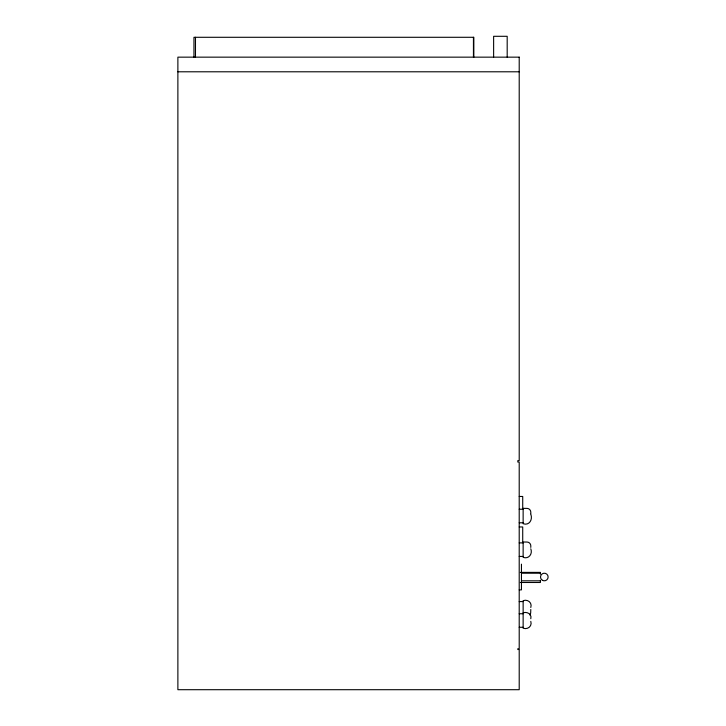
<?xml version="1.0" encoding="UTF-8"?>
<svg xmlns="http://www.w3.org/2000/svg" width="726" height="726" viewBox="0 0 726 726"><rect width="100%" height="100%" fill="white"/><g stroke="black" fill="none" stroke-linecap="round" stroke-linejoin="round"><path stroke-width="1.09" d="M529.671 614.895L530.67 613.171L530.797 609.468M177.879 71.792L519.208 71.792M519.208 496.466L522.72 496.466L522.72 508.481M519.208 509.244L523.137 509.244M519.208 522.784L523.137 522.784M519.208 526.967L522.72 526.967L522.72 542.004M519.208 542.885L523.137 542.885M519.208 556.434L523.137 556.434M520.37 572.387L540.416 572.387L540.416 574.157M521.44 573.213L539.899 573.213M521.44 580.818L539.899 580.818M520.37 582.488L540.416 582.488L540.416 580.319M519.208 589.875L521.45 589.875L521.45 564.156M519.208 601.573L523.137 601.573M519.208 613.742L523.137 613.742M519.208 627.282L523.137 627.282M523.137 508.372L526.967 508.391A3.839 3.821 0 0 1 530.797 512.202L530.797 513.754M523.137 612.808C527.103 611.401 532.085 614.151 530.797 618.715M530.797 514.217C532.938 519.562 529.263 525.896 523.137 523.718L523.137 508.309M530.797 547.404L530.797 545.852A3.839 3.821 0 0 0 526.967 542.041L523.137 542.023L523.137 557.359C528.71 559.374 532.82 554.002 530.797 548.802M530.797 607.49C532.412 602.653 527.675 598.995 523.137 600.647L523.137 628.217C527.675 629.869 532.412 626.202 530.797 621.374M507.184 57.154L507.184 36.3L493.626 36.3L493.626 57.154M473.833 57.154L473.833 37.289L193.951 37.289L193.951 57.154M473.443 37.289L473.443 57.154M195.476 37.289L195.476 57.154M519.208 57.154L177.879 57.154L177.879 689.7L519.208 689.7L519.208 649.525L517.82 649.525L517.82 648.754L519.208 648.754L519.208 462.045L517.82 462.045L517.82 460.638L519.208 460.638L519.208 57.154M542.422 580.31A3.802 3.802 0 0 0 548.121 577.016A3.802 3.802 0 0 0 542.422 573.721A3.802 3.802 0 0 0 542.422 580.31"/></g></svg>
